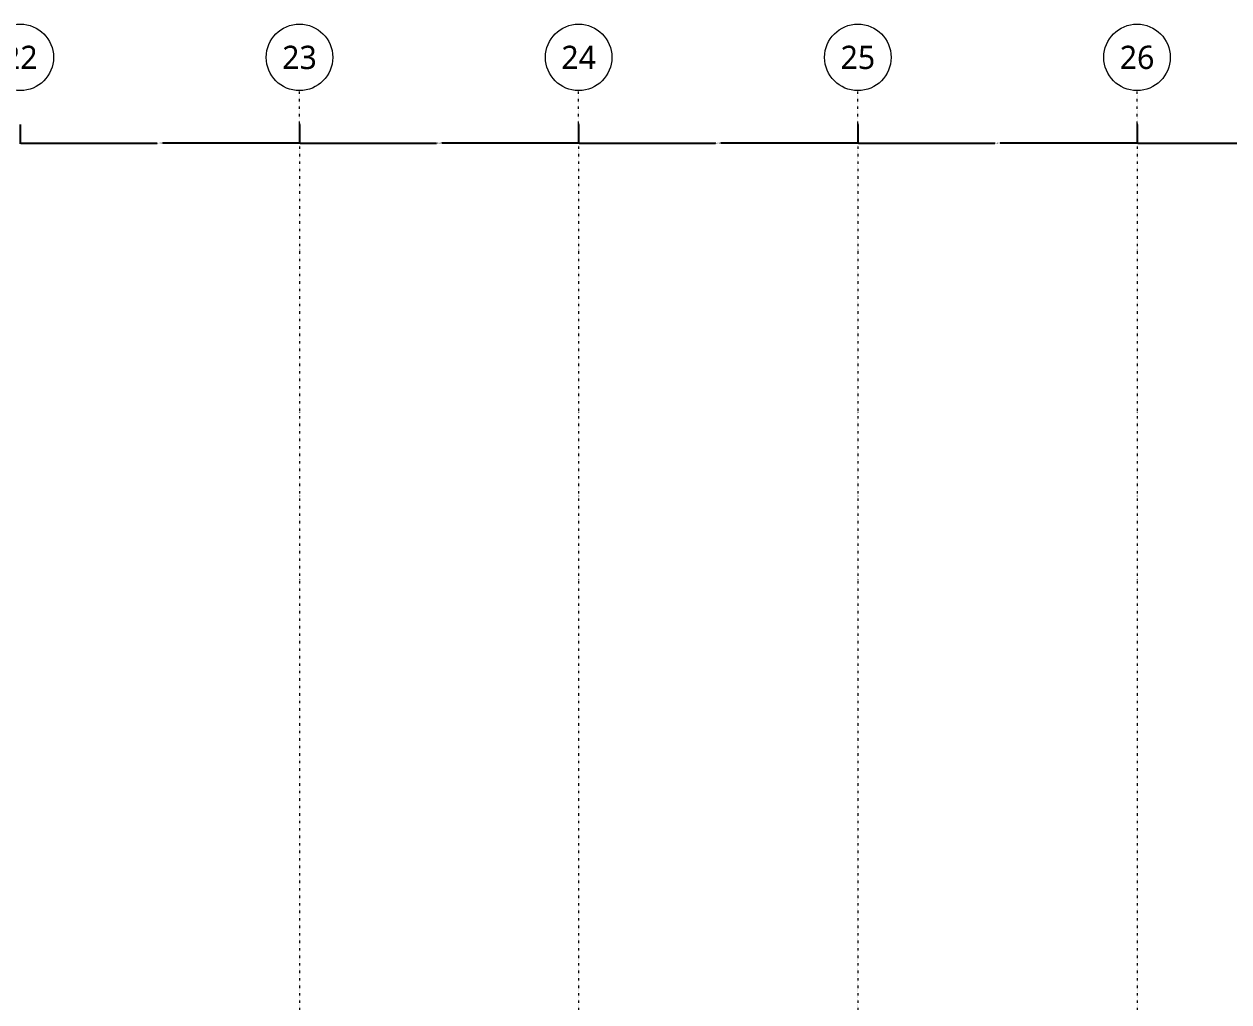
# Model space of a CAD drawing. Extents: x -32000 to 384674, y -29000 to 131250.
# Drawn here: x 184915 to 221163, y 101848 to 131250 of the extents above; entities that cross this region are included whole.
import ezdxf
from ezdxf.enums import TextEntityAlignment as Align

# ---------------------------------------------------------------- set-up
doc = ezdxf.new("R2010")
doc.units = 0
doc.header["$LTSCALE"] = 250
doc.linetypes.add('H12PL3$0$JJP_三點線', pattern=[0.9, 0.3, -0.15, 0, -0.15, 0, -0.15, 0, -0.15])
doc.layers.add('H12PL3$0$A-DIM', color=252, linetype='Continuous')
doc.layers.add('H12PL3$0$S-GRID', color=252, linetype='Continuous')
doc.styles.add('H12PL3$0$dim-txt', font='isocp.shx', dxfattribs={"width": 0.7, "bigfont": 'chineset.shx'})
doc.styles.add('H12PL3$0$Standard', font='', dxfattribs={"width": 0.8})
doc.styles.get('H12PL3$0$Standard').set_extended_font_data('Microsoft JhengHei')
doc.dimstyles.new('H12PL3$0$ARCH-dim-200MM', dxfattribs={"dimscale": 200, "dimtxt": 0.3, "dimasz": 0.1, "dimexe": 0.1, "dimexo": 0.1, "dimgap": 0.05, "dimtad": 1, "dimdec": 0, "dimlfac": 10, "dimrnd": 0.5, "dimdsep": 46, "dimtxsty": 'H12PL3$0$dim-txt', "dimblk": 'H12PL3$0$_Dot', "dimcen": 2, "dimclrd": 256, "dimclre": 256, "dimclrt": 256, "dimadec": 0, "dimazin": 0, "dimtfac": 1, "dimtix": 1, "dimtmove": 2, "dimatfit": 3, "dimldrblk": 'H12PL3$0$_OBLIQUE', "dimfxl": 1, "dimtvp": 1, "dimtolj": 1, "dimarcsym": 0})

# ---------------------------------------------------------------- blocks, each defined once
blk = doc.blocks.new('*D133')
at = {"layer": 'DEFPOINTS', "color": 0, "linetype": 'Continuous', "transparency": 16777216}
for p in [(184800, 128250), (193200, 128250), (193200, 127670)]:
    blk.add_point(p, dxfattribs=at)
at = {"layer": 'H12PL3$0$A-DIM', "linetype": 'Continuous', "lineweight": -2, "transparency": 16777216}
for p, q in [((184800, 128230), (184800, 127650)), ((193200, 128230), (193200, 127650)), ((184820, 127670), (188921, 127670)), ((193180, 127670), (189079, 127670))]:
    blk.add_line(p, q, dxfattribs=at)
at = {"layer": 'H12PL3$0$A-DIM', "linetype": 'Continuous', "lineweight": 0, "transparency": 16777216, "insert": (189000, 127670), "char_height": 60, "attachment_point": 5, "style": 'H12PL3$0$dim-txt'}
blk.add_mtext('\\A1;84000', dxfattribs=at)
blk = doc.blocks.new('H12PL3$0$_Dot')
blk = doc.blocks.new('H12PL3$0$_OBLIQUE')
at = {"color": 0, "linetype": 'ByBlock', "lineweight": -2}
blk.add_line((-0.5, -0.5), (0.5, 0.5), dxfattribs=at)
blk = doc.blocks.new('*D134')
at = {"layer": 'DEFPOINTS', "color": 0, "linetype": 'Continuous', "transparency": 16777216}
for p in [(193200, 128250), (201600, 128250), (201600, 127670)]:
    blk.add_point(p, dxfattribs=at)
at = {"layer": 'H12PL3$0$A-DIM', "linetype": 'Continuous', "lineweight": -2, "transparency": 16777216}
for p, q in [((193200, 128230), (193200, 127650)), ((201600, 128230), (201600, 127650)), ((193220, 127670), (197321, 127670)), ((201580, 127670), (197479, 127670))]:
    blk.add_line(p, q, dxfattribs=at)
at = {"layer": 'H12PL3$0$A-DIM', "linetype": 'Continuous', "lineweight": 0, "transparency": 16777216, "insert": (197400, 127670), "char_height": 60, "attachment_point": 5, "style": 'H12PL3$0$dim-txt'}
blk.add_mtext('\\A1;84000', dxfattribs=at)
blk = doc.blocks.new('*D135')
at = {"layer": 'DEFPOINTS', "color": 0, "linetype": 'Continuous', "transparency": 16777216}
for p in [(201600, 128250), (210000, 128250), (210000, 127670)]:
    blk.add_point(p, dxfattribs=at)
at = {"layer": 'H12PL3$0$A-DIM', "linetype": 'Continuous', "lineweight": -2, "transparency": 16777216}
for p, q in [((201600, 128230), (201600, 127650)), ((210000, 128230), (210000, 127650)), ((201620, 127670), (205721, 127670)), ((209980, 127670), (205879, 127670))]:
    blk.add_line(p, q, dxfattribs=at)
at = {"layer": 'H12PL3$0$A-DIM', "linetype": 'Continuous', "lineweight": 0, "transparency": 16777216, "insert": (205800, 127670), "char_height": 60, "attachment_point": 5, "style": 'H12PL3$0$dim-txt'}
blk.add_mtext('\\A1;84000', dxfattribs=at)
blk = doc.blocks.new('*D136')
at = {"layer": 'DEFPOINTS', "color": 0, "linetype": 'Continuous', "transparency": 16777216}
for p in [(210000, 128250), (218400, 128250), (218400, 127670)]:
    blk.add_point(p, dxfattribs=at)
at = {"layer": 'H12PL3$0$A-DIM', "linetype": 'Continuous', "lineweight": -2, "transparency": 16777216}
for p, q in [((210000, 128230), (210000, 127650)), ((218400, 128230), (218400, 127650)), ((210020, 127670), (214121, 127670)), ((218380, 127670), (214279, 127670))]:
    blk.add_line(p, q, dxfattribs=at)
at = {"layer": 'H12PL3$0$A-DIM', "linetype": 'Continuous', "lineweight": 0, "transparency": 16777216, "insert": (214200, 127670), "char_height": 60, "attachment_point": 5, "style": 'H12PL3$0$dim-txt'}
blk.add_mtext('\\A1;84000', dxfattribs=at)
blk = doc.blocks.new('*D137')
at = {"layer": 'DEFPOINTS', "color": 0, "linetype": 'Continuous', "transparency": 16777216}
for p in [(218400, 128250), (226800, 128250), (226800, 127670)]:
    blk.add_point(p, dxfattribs=at)
at = {"layer": 'H12PL3$0$A-DIM', "linetype": 'Continuous', "lineweight": -2, "transparency": 16777216}
for p, q in [((218400, 128230), (218400, 127650)), ((226800, 128230), (226800, 127650)), ((218420, 127670), (222521, 127670)), ((226780, 127670), (222679, 127670))]:
    blk.add_line(p, q, dxfattribs=at)
at = {"layer": 'H12PL3$0$A-DIM', "linetype": 'Continuous', "lineweight": 0, "transparency": 16777216, "insert": (222600, 127670), "char_height": 60, "attachment_point": 5, "style": 'H12PL3$0$dim-txt'}
blk.add_mtext('\\A1;84000', dxfattribs=at)
blk = doc.blocks.new('H12PL3')
at = {"layer": 'H12PL3$0$S-GRID', "linetype": 'H12PL3$0$JJP_三點線', "lineweight": 0}
for p, q in [((193200, 128250), (193200, 129250)), ((201600, 128250), (201600, 129250)), ((210000, 128250), (210000, 129250)), ((218400, 128250), (218400, 129250)), ((193200, 128250), (193200, -28000)), ((201600, 128250), (201600, -28000)), ((210000, 128250), (210000, -28000)), ((218400, 128250), (218400, -28000))]:
    blk.add_line(p, q, dxfattribs=at)
at = {"layer": 'H12PL3$0$S-GRID', "lineweight": 0}
for centre in [(184800, 130250), (193200, 130250), (201600, 130250), (210000, 130250), (218400, 130250)]:
    blk.add_circle(centre, 1000, dxfattribs=at)
at = {"layer": 'H12PL3$0$S-GRID', "linetype": 'H12PL3$0$JJP_三點線', "lineweight": 0}
for p in [(193200, 128250), (193200, 128250), (201600, 128250), (201600, 128250), (210000, 128250), (210000, 128250), (218400, 128250), (218400, 128250)]:
    blk.add_point(p, dxfattribs=at)
at = {"layer": 'H12PL3$0$S-GRID', "style": 'H12PL3$0$Standard'}
for s, p in [('22', (184800, 130600)), ('23', (193200, 130600)), ('24', (201600, 130600)), ('25', (210000, 130600)), ('26', (218400, 130600))]:
    blk.add_text(s, height=700, dxfattribs=at).set_placement(p, align=Align.TOP_CENTER)
at = {"layer": 'H12PL3$0$A-DIM', "linetype": 'Continuous', "lineweight": 0}
for base, p1, p2, picture, middle in [((193200, 127670), (184800, 128250), (193200, 128250), '*D133', (189000, 127670)), ((201600, 127670), (193200, 128250), (201600, 128250), '*D134', (197400, 127670)), ((210000, 127670), (201600, 128250), (210000, 128250), '*D135', (205800, 127670)), ((218400, 127670), (210000, 128250), (218400, 128250), '*D136', (214200, 127670)), ((226800, 127670), (218400, 128250), (226800, 128250), '*D137', (222600, 127670))]:
    dim = blk.add_linear_dim(base=base, p1=p1, p2=p2, dimstyle='H12PL3$0$ARCH-dim-200MM', dxfattribs=at)
    dim.commit()
    dim.dimension.update_dxf_attribs({"geometry": picture, "text_midpoint": middle, "dimtype": 128})

msp = doc.modelspace()

# ---------------------------------------------------------------- block references
msp.add_blockref('H12PL3', (0, 0))

doc.saveas('drawing.dxf')
